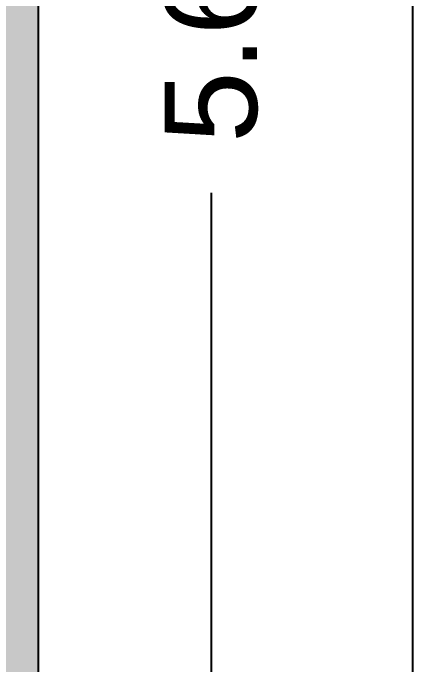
# Model space of a CAD drawing. Header units: metres. Extents: x 6 to 601, y -20 to 118.
# Drawn here: x 63.245 to 63.894, y 92.569 to 93.627 of the extents above; entities that cross this region are included whole.
import ezdxf

# ---------------------------------------------------------------- set-up
doc = ezdxf.new("R2010")
doc.units = ezdxf.units.M
doc.header["$MEASUREMENT"] = 0
doc.layers.add('ProfileEdges', color=7, linetype='Continuous')
doc.styles.get("Standard").update_dxf_attribs({"font": 'arial.ttf'})
doc.dimstyles.get("Standard").update_dxf_attribs({"dimtxt": 0.18, "dimasz": 0.18, "dimexe": 0.18, "dimexo": 0.0625, "dimgap": 0.09, "dimtad": 0, "dimdec": 4, "dimzin": 0, "dimdsep": 46, "dimtxsty": 'Standard', "dimcen": 0.09, "dimadec": 0, "dimazin": 0, "dimtfac": 1, "dimtdec": 4, "dimtofl": 0, "dimtmove": 0, "dimatfit": 3, "dimfxl": 1, "dimtolj": 1, "dimtzin": 0, "dimarcsym": 0})

# ---------------------------------------------------------------- blocks, each defined once
blk = doc.blocks.new('*D1188')
at = {"color": 0, "lineweight": -2, "transparency": 16777216}
for p, q in [((63.3486, 96.7086), (63.7471, 96.7086)), ((63.5671, 96.6086), (63.5671, 93.788)), ((63.5671, 91.2078), (63.5671, 93.335)), ((63.3486, 91.1078), (63.7471, 91.1078))]:
    blk.add_line(p, q, dxfattribs=at)
at = {"color": 0, "transparency": 16777216}
for points in [[(63.5504, 96.6086), (63.5838, 96.6086), (63.5671, 96.7086)], [(63.5504, 91.2078), (63.5838, 91.2078), (63.5671, 91.1078)]]:
    blk.add_solid(points, dxfattribs=at)
at = {"layer": 'Defpoints', "color": 0, "transparency": 16777216}
for p in [(63.2861, 96.7086), (63.2861, 91.1078), (63.5671, 91.1078)]:
    blk.add_point(p, dxfattribs=at)
at = {"color": 0, "transparency": 16777216, "insert": (63.5671, 93.5615), "char_height": 0.15, "attachment_point": 5, "rotation": 90}
blk.add_mtext('\\A1;5.6', dxfattribs=at)

msp = doc.modelspace()

# ---------------------------------------------------------------- hatches: boundary and pattern name
at = {"lineweight": 0, "true_color": 0xcd6928, "transparency": 33554534}
h = msp.add_hatch(color=32, dxfattribs=at)
h.dxf.hatch_style = 1
h.paths.add_polyline_path([(63.2861, 96.7086), (61.3671, 96.7086, 0.143152), (60.3331, 93.83), (60.3331, 91.1085), (63.2861, 91.108)])

# ---------------------------------------------------------------- linework, layer by layer
at = {"layer": 'Defpoints'}
msp.add_lwpolyline([(63.8943, 90.2355), (63.8943, 99.0402), (59.621, 99.0402), (59.621, 90.2355)], close=True, dxfattribs=at)
at = {"layer": 'ProfileEdges', "color": 32, "true_color": 0xcd6928}
msp.add_lwpolyline([(61.3671, 96.7086), (63.2861, 96.7086), (63.2861, 91.1078)], dxfattribs=at)

# ---------------------------------------------------------------- dimensions: what is measured, and where the dimension line sits
at = {"color": 251, "true_color": 0x636466}
dim = msp.add_linear_dim(base=(63.5671, 91.1078), p1=(63.2861, 96.7086), p2=(63.2861, 91.1078), angle=270, dimstyle='Standard', override={"dimtxt": 0.15, "dimasz": 0.1, "dimdec": 1, "dimtdec": 1}, dxfattribs=at)
dim.commit()
dim.dimension.update_dxf_attribs({"geometry": '*D1188', "text_midpoint": (63.5671, 93.5615), "dimtype": 161})

doc.saveas('drawing.dxf')
